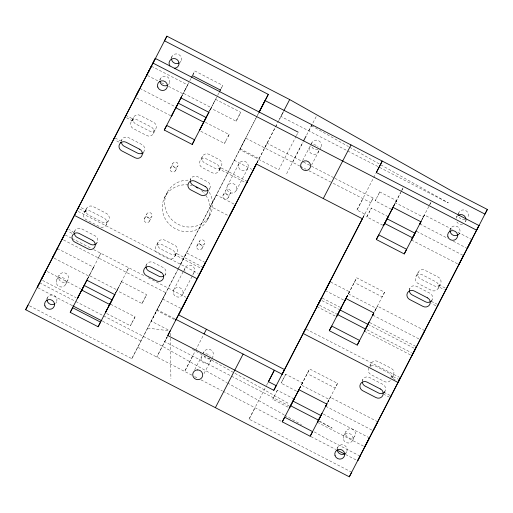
<?xml version="1.0" encoding="UTF-8"?>
<svg xmlns="http://www.w3.org/2000/svg" width="513" height="513" viewBox="0 0 513 513"><rect width="100%" height="100%" fill="white"/><g stroke="black" fill="none" stroke-linecap="round" stroke-linejoin="round"><path stroke-width="0.38" stroke-dasharray="2.56 1.92" d="M79.477 208.938L84.895 211.734L86.453 208.541A5.021 4.829 27.5 0 1 93.135 206.559L106.524 213.472A5.021 4.829 27.5 0 1 108.775 220.064L106.364 224.7A5.021 4.829 27.5 0 1 99.689 226.688L86.293 219.769A5.021 4.829 27.5 0 1 84.042 213.177L85.126 211.093M126.512 117.778L131.931 120.574L132.79 118.907L126.698 115.758M203.135 267.273L176.273 253.403L174.709 256.596A5.021 4.829 27.5 0 1 168.033 258.578L157.991 253.39A5.021 4.829 27.5 0 1 155.74 246.798L158.151 242.162A5.021 4.829 27.5 0 1 164.827 240.18L174.875 245.368A5.021 4.829 27.5 0 1 177.126 251.96L175.414 255.07L201.628 268.613M247.401 181.474L220.539 167.61L218.98 170.797A5.021 4.829 27.5 0 1 212.299 172.785L202.257 167.597A5.021 4.829 27.5 0 1 200.006 161.005L202.417 156.369A5.021 4.829 27.5 0 1 209.092 154.381L219.141 159.569A5.021 4.829 27.5 0 1 221.392 166.167L219.679 169.277L245.9 182.82M384.128 392.913L384.288 392.426L391.06 395.921M399.428 379.851L392.65 376.356L392.49 376.85M431.305 301.387L436.743 304.062M445.104 287.998L439.686 285.202L438.121 288.389A5.021 4.829 27.5 0 1 431.446 290.377L418.057 283.465A5.021 4.829 27.5 0 1 415.806 276.866L418.217 272.23A5.021 4.829 27.5 0 1 424.892 270.248L438.288 277.161A5.021 4.829 27.5 0 1 440.539 283.76L438.827 286.87L444.239 289.672M384.102 392.875L384.269 392.451M176.023 254.006L176.273 253.403M220.289 168.213L220.519 167.636M439.436 285.805L439.667 285.228M74.173 232.312C74.096 233.152 70.377 229.766 68.761 229.51M84.914 211.702L85.754 210.067L80.342 207.265M393.503 374.913L392.253 377.305L392.65 376.356M131.95 120.549L133.489 117.387A5.021 4.829 27.5 0 1 140.164 115.399L153.56 122.312A5.021 4.829 27.5 0 1 155.811 128.91L153.4 133.547A5.021 4.829 27.5 0 1 146.718 135.528L133.329 128.616A5.021 4.829 27.5 0 1 131.078 122.017L132.162 119.933M54.128 258.167L89.006 276.174L89.288 275.616M57.341 248.516L93.61 267.247L92.5 269.402M168.424 86.293L183.07 93.86L183.712 92.609M151.406 66.203L187.681 84.927L187.04 86.178M143.775 300.156L142.018 303.542L116.906 290.576L117.188 290.025M142.018 303.542L146.628 294.616L121.517 281.65L120.401 283.811M237.84 117.836L236.083 121.228L210.971 108.262L211.612 107.012M236.083 121.228L240.693 112.302L215.582 99.336L214.941 100.586M106.723 313.546L130.437 325.787L132.694 321.407M110.628 304.254L135.047 316.861L132.79 321.241M200.788 131.225L224.502 143.473L226.162 140.248M205.399 122.299L229.112 134.547L227.451 137.773M288.082 407.181L272.736 399.255L274.397 396.03M294.084 398.973L277.341 390.329L275.68 393.561M296.443 391.118L281.098 383.192L283.356 378.812M302.163 383.467L302.446 382.91L285.709 374.266L283.452 378.645M382.845 225.226L366.801 216.941L368.462 213.716M388.149 216.659L371.412 208.015L369.155 212.395M391.207 209.163L375.163 200.878L376.824 197.652M395.876 201.84L396.517 200.596L379.774 191.952L378.113 195.177M330.648 282.028L349.481 291.75L349.199 292.307M377.78 421.808L330.346 397.312L329.705 398.563M424.815 330.648L377.382 306.158L377.1 306.716M452.319 229.407L424.418 214.998L422.757 218.23M192.625 356.086L184.68 371.444L195.177 351.142M306.659 135.066L311.949 124.781M87.428 279.046L90.115 274.013M181.499 96.733L183.301 93.238L211.202 107.64L209.4 111.135M87.46 279.181L100.817 253.307L98.4 257.936M181.531 96.867L189.579 81.221M189.829 80.785L191.272 77.982M192.715 75.187L194.882 70.993L222.783 85.395L220.981 88.89M115.329 293.455L118.567 287.351M115.117 294.026L128.718 267.709L126.301 272.345M209.432 111.276L218.929 92.827M29.485 305.819L131.854 358.67L177.62 269.973M177.985 269.261L245.708 138.112L299.682 165.981M258.86 112.616L239.757 149.546L278.815 169.713L295.995 136.426M131.854 358.67L178.344 268.729M178.71 268.017L256.224 117.791M256.59 117.079L258.783 112.828M167.398 336.457L156.779 357.035L167.251 336.836M256.898 162.897L258.732 159.344M257.007 162.653L284.048 110.372M257 162.89L277.539 123.082M279.008 120.241L283.407 111.706M296.36 135.721L298.188 132.181M195.536 350.437L203.68 334.617M286.632 173.747L303.074 141.877M351.719 472.191L249.042 419.179L266.324 385.789M266.58 385.18L267.78 382.954M362.928 217.627L364.756 214.081L356.945 210.048L376.311 172.515M362.896 217.826L373.118 198.018L334.765 178.216M299.483 388.533L309.647 368.969L337.548 383.371L327.384 402.936M346.333 297.835L356.682 277.809L384.583 292.218L374.413 311.782M393.727 205.976L400.582 192.689M299.547 388.553L309.647 368.969M346.576 297.393L356.682 277.809M393.971 205.54L401.551 190.849M401.91 190.15L403.353 187.354L401.301 191.285M421.449 220.622L429.452 205.258M429.811 204.559L431.253 201.756L429.208 205.694M184.731 90.628L185.328 89.48M185.424 89.307L186.02 88.159M213.325 103.716L213.921 102.562M238.936 115.688L240.693 112.302M144.871 298.008L146.628 294.616M308.826 130.873L317.04 114.995M292.583 162.313L303.048 142.05M346.531 297.45L349.481 291.75M393.567 206.29L396.517 200.596M299.502 388.61L302.446 382.91M346.628 297.29L347.82 294.981M328.096 401.692L328.686 400.544M374.432 311.859L377.382 306.158M421.468 220.699L424.418 214.998M327.493 402.852L330.346 397.312M121.183 141.017L121.908 139.632M73.789 232.87L74.879 230.786M159.723 80.028L160.415 78.701M170.957 58.444L171.996 56.456M46.497 299.464L47.529 297.476M56.699 279.867L59.11 275.231M168.655 84.632L169.341 83.311M180.23 62.387L180.922 61.066M55.77 303.414L56.462 302.086M65.626 284.478L68.043 279.841M142.505 154.464L144.23 151.155M96.162 244.297L97.194 242.309M180.89 97.868L183.301 93.238M192.811 74.962L194.882 70.993M87.511 278.86L89.236 275.552L117.137 289.954L115.066 293.93M170.47 168.065L172.881 163.435M144.384 218.621L146.795 213.985M175.491 170.662L177.902 166.026M149.405 221.212L151.816 216.582M209.477 110.949L211.202 107.64M220.718 89.371L222.783 85.395M164.096 198.531L167.931 191.144M190.15 179.941L190.836 178.614M145.538 266.394L146.571 264.407M209.118 189.733L209.811 188.412M164.853 275.532L165.545 274.205M180.55 264.298L186.501 252.864L204.77 262.297M227.349 185.924L238.93 163.673M173.676 289.948L183.449 271.178M183.808 270.486L185.257 267.703M223.078 195.229L225.489 190.599M196.992 245.785L199.41 241.148M228.099 197.826L230.517 193.189M202.019 248.375L204.43 243.746M236.275 190.528L247.856 168.283M182.602 294.558L192.375 275.789M192.734 275.09L194.183 272.313M283.426 111.661L280.925 116.464L448.336 202.898L349.206 146.987M264.682 147.911L267.093 143.274L302.805 161.717M167.225 336.874L164.724 341.677L289.428 406.065M302.612 160.569L310.551 145.307M310.897 144.647L311.93 142.659M194.709 369.693L202.654 354.432M203.001 353.771L204.033 351.783M311.538 165.173L319.484 149.918M319.823 149.257L320.862 147.269M204.001 373.605L211.58 359.042M211.927 358.382L212.959 356.394A5.021 4.829 27.5 0 0 210.106 349.539A5.021 4.829 27.5 0 0 203.61 352.976M356.945 210.048L362.896 198.621M249.042 419.179L254.993 407.745M362.345 218.718L364.756 214.081M373.118 198.018L370.707 202.654L331.642 182.487M392.939 207.355L395.35 202.718L423.257 217.127L421.532 220.436M346.249 297.848L348.321 293.878L376.221 308.281L374.496 311.596M299.56 388.347L301.285 385.032L329.186 399.441L326.775 404.077M384.583 292.218L382.172 296.854L354.271 282.445M337.548 383.371L335.136 388.008L307.236 373.605M409.162 289.621L409.855 288.3M362.127 380.781L362.819 379.453M369.802 366.038L371.181 363.39M449.555 230.51L450.587 228.522M456.538 217.089L457.23 215.768M457.57 215.107L458.949 212.459M337.015 448.625L337.708 447.298M343.659 435.87L346.07 431.234M458.481 235.121L459.52 233.133M465.471 221.699L466.157 220.378M345.602 453.896L346.634 451.908M352.585 440.481L355.002 435.845M431.087 301.907L432.17 299.823M384.057 393.067L385.141 390.983M187.681 84.927L183.07 93.86M93.61 267.247L89.006 276.174M215.582 99.336L210.971 108.262M121.517 281.65L116.906 290.576M229.112 134.547L224.502 143.473M135.047 316.861L130.437 325.787M379.774 191.952L375.163 200.878M366.801 216.941L371.412 208.015M277.341 390.329L272.736 399.255M285.709 374.266L281.098 383.192M207.047 220.532L210.138 214.678M132.405 119.471L132.777 118.907M85.37 210.625L85.748 210.061M220.064 168.713L219.718 169.252M175.799 254.512L175.42 255.076M439.211 286.305L438.865 286.844M392.419 376.997L392.015 377.748M392.33 377.158L391.964 377.741M147.641 328.083L169.418 330.834M457.897 232.286L471.851 239.488M147.494 75.488L157.959 80.894M161.448 82.689L164.936 84.491M303.516 162.082L334.059 177.851M419.807 223.924L447.708 238.333M453.287 241.213L467.24 248.414M300.394 166.347L306.075 169.284M308.916 170.752L330.936 182.115M139.825 88.448L176.1 107.172M416.748 231.427L463.483 255.557M240.174 148.841L259.148 158.632M136.612 98.092L171.489 116.105M411.445 239.994L458.879 264.484M234.223 160.268L251.793 169.341M115.117 138.003L121.209 141.152M118.997 142.12L114.931 140.023M435.877 305.735L431.811 303.638M233.947 204.027L216.383 194.953L210.433 206.386L229.401 216.178M325.338 290.595L343.479 299.958M372.771 315.085L420.205 339.574M322.286 298.091L339.721 307.095M369.719 322.581L416.453 346.711M321.946 300.618L338.689 309.262M367.981 324.389L415.415 348.878M319.535 305.254L336.97 314.257M366.994 329.763L411.625 352.803M316.976 306.659L335.111 316.021M364.41 331.148L411.843 355.637M78.098 211.401L198.114 273.365M306.242 329.192L399.742 377.472M71.961 233.28L67.896 231.183M389.521 397.242L384.102 394.446M65.234 234.935L71.326 238.077M72.032 238.442L90.846 248.157M93.693 249.626L144.769 276M148.289 277.815L185.905 297.239M63.516 239.924L165.923 292.801L156.754 310.41L174.324 319.484M162.704 298.983L180.98 308.416M174.927 318.874L157.177 309.705L151.22 321.138L169.495 330.571M325.742 406.245L373.175 430.734M47.158 271.486L80.637 288.768M323.382 414.1L369.418 437.871M319.323 421.5L332.135 428.111L319.567 421.026M42.547 280.412L76.027 297.694M317.374 422.308L364.807 446.797M39.642 282.836L75.122 301.157M75.834 301.522L162.409 346.224L226.772 382.531M37.943 287.838L72.775 305.825M102.632 321.241L141.024 341.062M360.081 456.121L326.601 438.839L314.033 431.747M137.805 347.243L191.785 375.112M194.626 376.574L198.178 378.408M201.019 379.876L222.321 390.874M223.033 391.246L281.195 421.276M310.936 436.627L335.72 449.426M345.634 454.544L357.67 460.757M393.144 378.729L395.177 379.78M311.506 125.723L348.507 146.59M192.574 349.391L195.306 350.937M196.004 351.328L289.55 404.09M227.471 382.922L284.016 414.818M284.715 415.209L301.471 424.661M170.233 333.328L170.29 337.323M170.303 338.118L170.919 378.838M95.495 244.15A5.021 4.829 27.5 0 0 94.943 235.717L81.554 228.804A5.021 4.829 27.5 0 0 74.456 231.979M143.505 152.188A5.021 4.829 27.5 0 0 141.979 144.557L128.59 137.644A5.021 4.829 27.5 0 0 121.491 140.819M47.113 298.669A5.021 4.829 27.5 0 1 54.211 295.494A5.021 4.829 27.5 0 1 55.737 303.119M159.992 79.887A5.021 4.829 27.5 0 1 167.091 76.719A5.021 4.829 27.5 0 1 168.617 84.344M190.329 181.07A5.021 4.829 27.5 0 1 197.518 176.626L207.56 181.814A5.021 4.829 27.5 0 1 209.086 189.444M164.82 275.237A5.021 4.829 27.5 0 0 163.294 267.613L153.246 262.425A5.021 4.829 27.5 0 0 146.147 265.599M337.285 448.49A5.021 4.829 27.5 0 1 344.948 445.65A5.021 4.829 27.5 0 1 344.928 453.748M450.081 230.978A5.021 4.829 27.5 0 1 453.877 226.06A5.021 4.829 27.5 0 1 459.616 229.022A5.021 4.829 27.5 0 1 457.814 234.967M384.417 392.015A5.021 4.829 27.5 0 0 382.89 384.384L369.495 377.472A5.021 4.829 27.5 0 0 362.396 380.646M431.446 300.855A5.021 4.829 27.5 0 0 429.92 293.231L416.53 286.312A5.021 4.829 27.5 0 0 409.342 290.749M210.971 359.844A5.021 4.829 27.5 0 1 203.873 363.012A5.021 4.829 27.5 0 1 202.346 355.387M205.771 353.855A5.021 4.829 27.5 0 1 210.234 356.163M318.868 150.713A5.021 4.829 27.5 0 1 311.205 153.554A5.021 4.829 27.5 0 1 311.224 145.455M313.667 144.73A5.021 4.829 27.5 0 1 318.131 147.039M153.4 133.547A5.021 4.829 27.5 0 0 151.149 126.948L137.753 120.036A5.021 4.829 27.5 0 0 131.078 122.017M205.841 195.35A24.182 23.232 27.5 0 1 194.029 230.626A24.182 23.232 27.5 0 1 162.288 208.56A24.182 23.232 27.5 0 1 191.862 185.629M201.5 190.644A24.182 23.232 27.5 0 1 204.873 194.074M174.709 256.596A5.021 4.829 27.5 0 0 172.458 249.998L162.416 244.816A5.021 4.829 27.5 0 0 155.74 246.798M209.195 192.157A24.182 23.232 27.5 0 1 196.947 225.835A24.182 23.232 27.5 0 1 164.994 206.643A24.182 23.232 27.5 0 1 189.271 180.191M106.364 224.7A5.021 4.829 27.5 0 0 104.113 218.108L90.724 211.189A5.021 4.829 27.5 0 0 84.042 213.177M218.98 170.797A5.021 4.829 27.5 0 0 216.73 164.205L206.681 159.017A5.021 4.829 27.5 0 0 200.006 161.005M202.417 156.369A5.021 4.829 27.5 0 0 204.668 162.961L214.716 168.149A5.021 4.829 27.5 0 0 221.392 166.167M158.151 242.162A5.021 4.829 27.5 0 0 160.402 248.76L170.444 253.948A5.021 4.829 27.5 0 0 177.126 251.96M86.453 208.541A5.021 4.829 27.5 0 0 88.704 215.139L102.1 222.052A5.021 4.829 27.5 0 0 108.775 220.064M133.489 117.387A5.021 4.829 27.5 0 0 135.74 123.979L149.136 130.892A5.021 4.829 27.5 0 0 155.811 128.91M171.573 57.642A5.021 4.829 27.5 0 1 178.671 54.468A5.021 4.829 27.5 0 1 180.198 62.099M185.001 271.409A5.021 4.829 27.5 0 1 187.72 265.484A5.021 4.829 27.5 0 1 194.094 267.818A5.021 4.829 27.5 0 1 192.478 274.147M390.367 380.582A5.021 4.829 27.5 0 1 384.41 381.531L371.021 374.618A5.021 4.829 27.5 0 1 368.77 368.026M391.599 377.093A5.021 4.829 27.5 0 0 388.841 372.957L375.445 366.038A5.021 4.829 27.5 0 0 369.495 366.994M210.086 358.754A5.021 4.829 27.5 0 1 203.776 355.496M370.925 367.096A5.021 4.829 27.5 0 1 377.863 361.402L391.252 368.321A5.021 4.829 27.5 0 1 390.63 377.273M317.989 149.629A5.021 4.829 27.5 0 1 311.673 146.365M311.513 143.845A5.021 4.829 27.5 0 1 318.611 140.677A5.021 4.829 27.5 0 1 320.138 148.302M418.217 272.23A5.021 4.829 27.5 0 0 420.468 278.828L433.857 285.741A5.021 4.829 27.5 0 0 440.539 283.76M465.009 219.423A5.021 4.829 27.5 0 1 459.27 217.326M458.532 213.645A5.021 4.829 27.5 0 1 465.631 210.471A5.021 4.829 27.5 0 1 467.157 218.096M438.121 288.389A5.021 4.829 27.5 0 0 435.87 281.797L422.481 274.885A5.021 4.829 27.5 0 0 415.806 276.866M462.598 224.059A5.021 4.829 27.5 0 1 456.852 221.956M456.121 218.281A5.021 4.829 27.5 0 1 457.263 216.056M465.977 219.243A5.021 4.829 27.5 0 1 464.74 222.732M170.322 170.156A2.828 2.712 27.5 0 0 175.08 171.239A2.828 2.712 27.5 0 0 173.529 166.699A2.828 2.712 27.5 0 0 170.322 170.156M144.236 220.705A2.828 2.712 27.5 0 0 149.001 221.796A2.828 2.712 27.5 0 0 147.449 217.249A2.828 2.712 27.5 0 0 144.236 220.705M173.42 293.654A5.021 4.829 27.5 0 0 181.878 295.591A5.021 4.829 27.5 0 0 179.12 287.511A5.021 4.829 27.5 0 0 173.42 293.654M227.092 189.63A5.021 4.829 27.5 0 0 235.55 191.561A5.021 4.829 27.5 0 0 232.793 183.487A5.021 4.829 27.5 0 0 227.092 189.63M146.654 216.076A2.828 2.712 27.5 0 0 151.412 217.159A2.828 2.712 27.5 0 0 149.86 212.619A2.828 2.712 27.5 0 0 146.654 216.076M225.348 192.683A2.828 2.712 27.5 0 0 230.106 193.767A2.828 2.712 27.5 0 0 228.554 189.226A2.828 2.712 27.5 0 0 225.348 192.683M172.734 165.519A2.828 2.712 27.5 0 0 177.492 166.603A2.828 2.712 27.5 0 0 175.946 162.063A2.828 2.712 27.5 0 0 172.734 165.519M199.262 243.239A2.828 2.712 27.5 0 0 204.02 244.323A2.828 2.712 27.5 0 0 202.468 239.783A2.828 2.712 27.5 0 0 199.262 243.239M222.931 197.319A2.828 2.712 27.5 0 0 227.695 198.403A2.828 2.712 27.5 0 0 226.143 193.863A2.828 2.712 27.5 0 0 222.931 197.319M196.851 247.869A2.828 2.712 27.5 0 0 201.609 248.959A2.828 2.712 27.5 0 0 200.057 244.412A2.828 2.712 27.5 0 0 196.851 247.869M238.673 167.385A5.021 4.829 27.5 0 0 247.131 169.316A5.021 4.829 27.5 0 0 244.374 161.242A5.021 4.829 27.5 0 0 238.673 167.385M56.443 283.574A5.021 4.829 27.5 0 0 64.901 285.51A5.021 4.829 27.5 0 0 62.15 277.43A5.021 4.829 27.5 0 0 56.443 283.574M58.854 278.944A5.021 4.829 27.5 0 0 67.318 280.874A5.021 4.829 27.5 0 0 64.561 272.801A5.021 4.829 27.5 0 0 58.854 278.944M343.402 439.577A5.021 4.829 27.5 0 0 351.86 441.507A5.021 4.829 27.5 0 0 349.103 433.434A5.021 4.829 27.5 0 0 343.402 439.577M345.813 434.941A5.021 4.829 27.5 0 0 354.278 436.877A5.021 4.829 27.5 0 0 351.52 428.797A5.021 4.829 27.5 0 0 345.813 434.941"/><path stroke-width="0.77" d="M120.536 142.37L120.35 142.819L120.51 142.332M53.019 256.891L52.73 257.443L55.68 251.742M57.058 249.074L57.341 248.516L57.007 249.158M78.175 208.137L78.931 206.668M113.629 139.222L114.386 137.76M125.21 116.977L125.967 115.515M135.503 96.816L135.22 97.374L136.971 93.988M139.542 89.006L139.76 88.576M202.327 268.838L203.084 267.376M246.593 183.045L247.349 181.576M317.265 306.107L316.976 306.659L321.587 297.732L321.305 298.29M325.627 290.037L325.338 290.595L329.949 281.669L329.667 282.221M298.124 391.278L297.841 391.836L299.034 389.534M336.791 316.188L336.509 316.745L341.119 307.819L340.831 308.371M345.159 300.124L344.871 300.676L346.063 298.374M387.866 217.217L388.149 216.659L386.398 220.051M392.189 208.964L391.906 209.522L393.099 207.214M364.692 330.596L364.41 331.148L369.02 322.222L368.732 322.78M373.06 314.527L372.771 315.085L373.483 313.719M373.458 430.176L373.175 430.734L377.78 421.808L377.497 422.359M391.009 396.023L390.508 396.985M399.37 379.96L398.87 380.922M412.125 355.086L411.843 355.637L416.453 346.711L416.165 347.269M420.493 339.016L420.205 339.574L424.815 330.648L424.533 331.206M438.044 304.863L437.544 305.831M446.406 288.8L445.906 289.762M459.161 263.926L458.879 264.484L463.483 255.557L463.201 256.109M42.265 277.533L41.149 279.688L42.906 276.302M45.118 272.012L45.76 270.761L44.009 274.154M66.658 230.247L67.286 229.042M351.719 472.191L349.308 476.827L25.65 309.717L155.33 58.418L298.188 132.181M360.081 456.121L357.67 460.757L487.35 209.464L453.87 192.176L289.678 99.56L166.911 36.173L37.231 287.472L39.642 282.836M147.443 73.878L146.891 74.956M150.764 67.453L151.406 66.203L147.135 74.488M78.534 296.257L77.425 298.419L79.182 295.026M80.919 291.647L82.035 289.492L80.278 292.878M70.223 312.359L72.634 307.723L100.535 322.132L98.124 326.762L70.223 312.359L87.069 279.745M164.288 130.046L166.699 125.409L194.6 139.812L192.189 144.448L164.288 130.046L181.134 97.432M81.804 290.114L84.215 285.478L112.116 299.887L109.705 304.517L81.804 290.114L87.216 279.623M172.131 114.854L171.489 116.105L173.247 112.713M175.459 108.423L176.1 107.172L174.343 110.564M203.77 122.203L175.869 107.794L181.166 97.566M191.631 77.283L192.471 75.623L220.372 90.032M106.435 310.666L105.325 312.821L107.082 309.435M108.827 306.056L109.936 303.895L106.986 309.596M98.124 326.762L114.97 294.154M192.189 144.448L209.035 111.84M109.705 304.517L115.117 294.026M200.032 129.257L199.39 130.507L204.001 121.581L203.36 122.831M204.129 121.504L209.073 111.975M219.288 92.128L220.616 89.589M259.212 111.937L265.074 100.58L484.939 214.094L487.35 209.464M259.148 112.116L268.293 94.398L164.5 40.809L166.911 36.173M268.145 382.249L274.359 370.206L268.408 381.64L276.218 385.673L273.807 390.31L167.783 335.566L256.532 163.602M178.537 314.963L256.635 163.602M215.383 407.675L243.111 354.073M323.28 198.55L351.007 144.948M376.414 172.413L382.262 161.082L376.311 172.515L478.988 225.528L349.308 476.827M273.807 390.31L362.563 218.333M175.638 319.24L282.169 374.246L362.531 218.538M290.582 405.745L289.473 407.899L291.23 404.513M292.974 401.134L294.084 398.973L292.327 402.365M282.272 421.84L284.683 417.21L312.59 431.613L310.173 436.249L282.272 421.84L298.938 389.688M329.308 330.686L331.719 326.05L359.619 340.459L357.208 345.089L329.308 330.686L346.153 298.072M376.337 239.526L378.754 234.89L406.655 249.299L404.244 253.935L376.337 239.526L393.362 206.675M293.051 401.14L320.952 415.549L318.541 420.179L290.634 405.777L298.822 389.951M340.081 309.987L367.981 324.389L365.57 329.025L337.669 314.616L346.217 298.091M384.179 224.341L383.544 225.585L385.295 222.2M387.116 218.827L415.017 233.235L412.606 237.865L384.705 223.463L393.253 206.938M318.49 420.147L317.374 422.308L321.984 413.382L320.875 415.543M326.383 404.994L325.742 406.245L326.935 403.936M310.173 436.249L327.198 403.398M357.208 345.089L373.874 312.936M404.244 253.935L421.09 221.321M412.086 238.744L411.445 239.994L416.049 231.068L415.415 232.312M420.916 221.77L419.807 223.924L421 221.622M365.448 445.547L364.807 446.797L369.418 437.871L368.776 439.122M467.882 247.17L467.24 248.414L471.851 239.488L471.21 240.738M138.074 91.833L139.825 88.448M42.81 276.462L44.099 273.993M136.881 94.148L138.164 91.673M148.462 71.903L149.052 70.749M149.155 70.582L149.745 69.428M56.148 250.819L56.629 249.882M79.085 295.187L80.374 292.718M173.15 112.873L174.439 110.404M201.051 127.282L201.647 126.127M201.744 125.961L202.34 124.806M246.849 182.545L247.093 182.083M291.134 404.674L292.423 402.205M385.205 222.36L386.488 219.885M413.106 236.762L413.696 235.614M413.799 235.448L414.389 234.294M366.468 443.572L367.064 442.418M367.161 442.251L367.757 441.097M468.901 245.188L469.498 244.034M469.594 243.867L470.19 242.72M155.33 58.418L152.919 63.054L476.577 230.164L478.988 225.528M76.758 210.708L74.347 215.345L197.107 278.726L205.476 262.662M62.131 239.212L63.792 236.025M25.65 309.717L28.061 305.081M175.869 107.794L178.28 103.164L206.181 117.567L204.116 121.543M259.123 112.014L268.293 94.398M284.048 110.372L289.678 99.56M253.198 170.066L256.346 164.013L362.345 218.718M229.401 216.178L235.352 204.751M167.783 335.566L170.194 330.93M175.728 320.208L187.309 297.963M303.587 140.844L305.998 136.214M204.046 333.905L206.463 329.275M318.137 304.536L320.554 299.9M305.549 328.833L303.138 333.469L397.998 382.448L400.416 377.818M282.169 374.246L284.587 369.61L178.556 314.867M413.003 353.515L415.415 348.878M180.89 97.868L208.791 112.276M392.939 207.355L420.84 221.757M345.909 298.508L373.81 312.917M86.819 280.181L114.726 294.59M298.874 389.668L326.775 404.077M72.775 305.825L101.92 320.875M337.137 450.157L344.922 454.178M95.495 244.15A5.021 4.829 27.5 0 1 90.519 244.297L77.13 237.384A5.021 4.829 27.5 0 1 74.366 233.242M142.524 152.989A5.021 4.829 27.5 0 1 137.555 153.137L124.159 146.224A5.021 4.829 27.5 0 1 121.401 142.082M54.756 303.927A5.021 4.829 27.5 0 1 47.023 299.932M167.636 85.145A5.021 4.829 27.5 0 1 159.902 81.157M208.105 190.246A5.021 4.829 27.5 0 1 203.135 190.394L193.087 185.206A5.021 4.829 27.5 0 1 190.329 181.07M146.064 266.863A5.021 4.829 27.5 0 0 148.821 271.005L158.863 276.193A5.021 4.829 27.5 0 0 163.839 276.039M344.928 453.748A5.021 4.829 27.5 0 1 337.201 449.754M362.313 381.909A5.021 4.829 27.5 0 0 365.07 386.052L378.459 392.964A5.021 4.829 27.5 0 0 383.435 392.817M457.814 234.967A5.021 4.829 27.5 0 1 450.081 230.978M409.342 290.749A5.021 4.829 27.5 0 0 412.106 294.892L425.495 301.811A5.021 4.829 27.5 0 0 430.471 301.657M196.088 187.181A24.182 23.232 27.5 0 1 197.806 188.072M169.893 65.959A5.021 4.829 27.5 0 1 172.047 58.873A5.021 4.829 27.5 0 1 178.89 62.406A5.021 4.829 27.5 0 1 174.362 68.261M179.217 62.9A5.021 4.829 27.5 0 1 171.483 58.912M458.244 215.255A5.021 4.829 27.5 0 1 465.977 219.243M197.402 369.924L196.126 370.13A5.021 4.829 27.5 0 0 192.997 376.196A5.021 4.829 27.5 0 0 199.313 379.453A5.021 4.829 27.5 0 0 202.443 373.387L201.872 372.226A5.021 4.829 27.5 0 0 197.402 369.924M139.568 149.193L126.172 142.281A5.021 4.829 27.5 0 0 119.497 144.262A5.021 4.829 27.5 0 0 121.748 150.86L135.137 157.773A5.021 4.829 27.5 0 0 141.819 155.792A5.021 4.829 27.5 0 0 139.568 149.193M427.509 297.861L414.119 290.948A5.021 4.829 27.5 0 0 407.437 292.936A5.021 4.829 27.5 0 0 409.688 299.528L423.084 306.441A5.021 4.829 27.5 0 0 429.759 304.459A5.021 4.829 27.5 0 0 427.509 297.861M205.149 186.45L195.1 181.262A5.021 4.829 27.5 0 0 188.425 183.25A5.021 4.829 27.5 0 0 190.676 189.842L200.718 195.03A5.021 4.829 27.5 0 0 207.399 193.042A5.021 4.829 27.5 0 0 205.149 186.45M160.883 272.243L150.835 267.061A5.021 4.829 27.5 0 0 144.159 269.043A5.021 4.829 27.5 0 0 146.41 275.641L156.452 280.823A5.021 4.829 27.5 0 0 163.134 278.841A5.021 4.829 27.5 0 0 160.883 272.243M92.532 240.353L79.143 233.434A5.021 4.829 27.5 0 0 72.461 235.422A5.021 4.829 27.5 0 0 74.712 242.014L88.108 248.933A5.021 4.829 27.5 0 0 94.783 246.945A5.021 4.829 27.5 0 0 92.532 240.353M380.479 389.021L367.084 382.108A5.021 4.829 27.5 0 0 360.408 384.09A5.021 4.829 27.5 0 0 362.659 390.688L376.048 397.601A5.021 4.829 27.5 0 0 382.73 395.613A5.021 4.829 27.5 0 0 380.479 389.021M44.862 305.825A5.021 4.829 27.5 0 0 53.326 307.755A5.021 4.829 27.5 0 0 50.569 299.675A5.021 4.829 27.5 0 0 44.862 305.825M157.741 87.043A5.021 4.829 27.5 0 0 166.206 88.98A5.021 4.829 27.5 0 0 163.448 80.9A5.021 4.829 27.5 0 0 157.741 87.043M300.9 167.071A5.021 4.829 27.5 0 0 309.358 169.001A5.021 4.829 27.5 0 0 306.601 160.922A5.021 4.829 27.5 0 0 300.9 167.071M335.04 455.64A5.021 4.829 27.5 0 0 343.498 457.577A5.021 4.829 27.5 0 0 340.741 449.497A5.021 4.829 27.5 0 0 335.04 455.64M447.92 236.865A5.021 4.829 27.5 0 0 456.378 238.795A5.021 4.829 27.5 0 0 453.62 230.722A5.021 4.829 27.5 0 0 447.92 236.865"/></g></svg>
